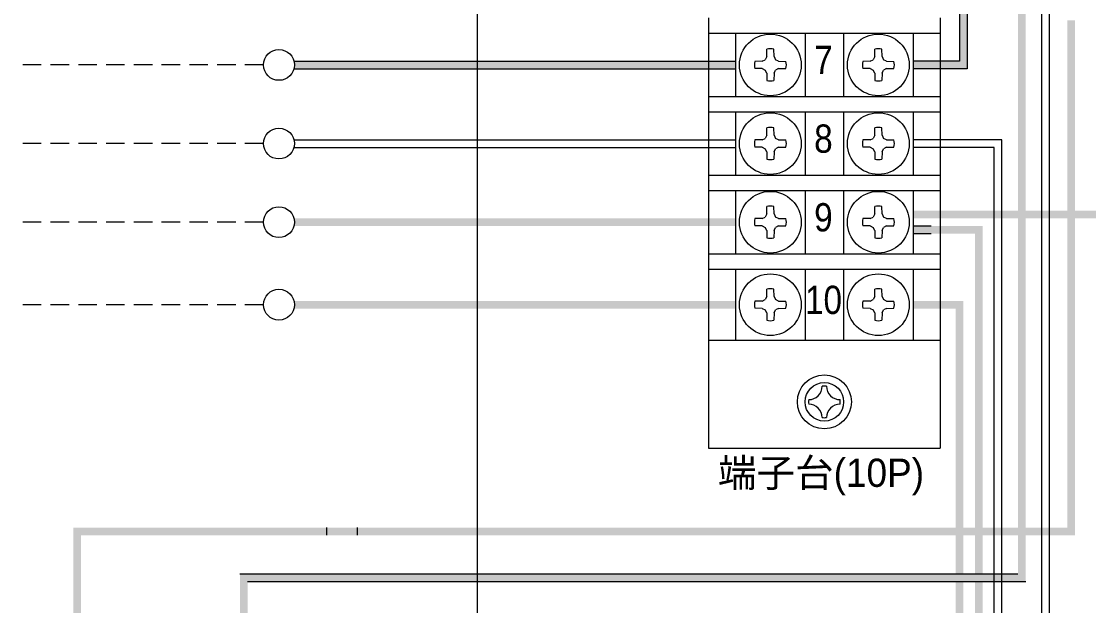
# Model space of a CAD drawing. Units: millimetres, scale not verified. Extents: x -1248 to 1240, y -219 to 343.
# Drawn here: x -297.9 to -159.5, y 53.7 to 129.5 of the extents above; entities that cross this region are included whole.
import ezdxf
from ezdxf.enums import TextEntityAlignment as Align

# ---------------------------------------------------------------- set-up
doc = ezdxf.new("R2010")
doc.units = ezdxf.units.MM
doc.header["$LTSCALE"] = 2
doc.linetypes.add('DASHED1', pattern=[1.8, 1.2, -0.6])
doc.layers.add('0-0', color=4, linetype='Continuous')
doc.styles.add('ＭＳ Ｐゴシック', font='')
doc.styles.get('ＭＳ Ｐゴシック').set_extended_font_data('MS PGothic')

msp = doc.modelspace()

# ---------------------------------------------------------------- linework, layer by layer
at = {"layer": '0-0', "color": 7}
for p, q in [((-238.785, 225.161), (-238.785, 15.161)), ((-208.785, 129.961), (-208.785, 74.161)), ((-178.785, 129.961), (-178.785, 74.161)), ((-262.553, 124.361), (-205.285, 124.361)), ((-262.553, 123.361), (-205.285, 123.361)), ((-176.285, 124.361), (-182.285, 124.361)), ((-262.553, 114.161), (-205.285, 114.161)), ((-262.553, 113.161), (-205.285, 113.161)), ((-208.785, 74.161), (-178.785, 74.161)), ((-258.285, 62.869), (-258.285, 63.869)), ((-254.285, 62.869), (-254.285, 63.869)), ((-269.543, 57.869), (-168.685, 57.869)), ((-268.543, 56.869), (-167.685, 56.869))]:
    msp.add_line(p, q, dxfattribs=at)
at = {"layer": '0-0'}
for p, q in [((-164.599, -10.053), (-164.599, 176.361)), ((-165.599, -10.05), (-165.599, 175.361)), ((-208.785, 127.961), (-178.785, 127.961)), ((-205.285, 127.961), (-205.285, 119.761)), ((-196.285, 127.961), (-196.285, 119.761)), ((-196.285, 127.961), (-196.285, 119.761)), ((-196.285, 127.961), (-196.285, 119.761)), ((-196.285, 127.961), (-196.285, 119.761)), ((-191.285, 127.961), (-191.285, 119.761)), ((-191.285, 127.961), (-191.285, 119.761)), ((-182.285, 127.961), (-182.285, 119.761)), ((-201.856, 124.338), (-201.451, 124.527)), ((-201.262, 124.932), (-201.451, 124.527)), ((-201.262, 124.932), (-201.248, 125.886)), ((-200.308, 124.932), (-200.322, 125.886)), ((-200.308, 124.932), (-200.119, 124.527)), ((-199.714, 124.338), (-200.119, 124.527)), ((-187.856, 124.338), (-187.451, 124.527)), ((-187.262, 124.932), (-187.451, 124.527)), ((-187.262, 124.932), (-187.248, 125.886)), ((-186.308, 124.932), (-186.322, 125.886)), ((-186.308, 124.932), (-186.119, 124.527)), ((-185.714, 124.338), (-186.119, 124.527)), ((-201.856, 124.338), (-202.81, 124.324)), ((-201.856, 123.384), (-202.81, 123.398)), ((-201.856, 123.384), (-201.451, 123.195)), ((-201.262, 122.79), (-201.451, 123.195)), ((-200.308, 122.79), (-200.119, 123.195)), ((-199.714, 123.384), (-200.119, 123.195)), ((-199.714, 124.338), (-198.76, 124.324)), ((-199.714, 123.384), (-198.76, 123.398)), ((-187.856, 124.338), (-188.81, 124.324)), ((-187.856, 123.384), (-188.81, 123.398)), ((-187.856, 123.384), (-187.451, 123.195)), ((-187.262, 122.79), (-187.451, 123.195)), ((-186.308, 122.79), (-186.119, 123.195)), ((-185.714, 123.384), (-186.119, 123.195)), ((-185.714, 124.338), (-184.76, 124.324)), ((-185.714, 123.384), (-184.76, 123.398)), ((-201.262, 122.79), (-201.248, 121.836)), ((-200.308, 122.79), (-200.322, 121.836)), ((-187.262, 122.79), (-187.248, 121.836)), ((-186.308, 122.79), (-186.322, 121.836)), ((-208.785, 119.761), (-178.785, 119.761)), ((-208.785, 117.761), (-178.785, 117.761)), ((-205.285, 117.761), (-205.285, 109.561)), ((-196.285, 117.761), (-196.285, 109.561)), ((-196.285, 117.761), (-196.285, 109.561)), ((-196.285, 117.761), (-196.285, 109.561)), ((-196.285, 117.761), (-196.285, 109.561)), ((-191.285, 117.761), (-191.285, 109.561)), ((-191.285, 117.761), (-191.285, 109.561)), ((-182.285, 117.761), (-182.285, 109.561)), ((-201.262, 114.732), (-201.248, 115.686)), ((-200.308, 114.732), (-200.322, 115.686)), ((-187.262, 114.732), (-187.248, 115.686)), ((-186.308, 114.732), (-186.322, 115.686)), ((-201.856, 114.138), (-202.81, 114.124)), ((-201.856, 114.138), (-201.451, 114.327)), ((-201.262, 114.732), (-201.451, 114.327)), ((-200.308, 114.732), (-200.119, 114.327)), ((-199.714, 114.138), (-200.119, 114.327)), ((-199.714, 114.138), (-198.76, 114.124)), ((-187.856, 114.138), (-188.81, 114.124)), ((-187.856, 114.138), (-187.451, 114.327)), ((-187.262, 114.732), (-187.451, 114.327)), ((-186.308, 114.732), (-186.119, 114.327)), ((-185.714, 114.138), (-186.119, 114.327)), ((-185.714, 114.138), (-184.76, 114.124)), ((-170.771, 114.161), (-182.285, 114.161)), ((-170.771, 30.869), (-170.771, 114.161)), ((-201.856, 113.184), (-202.81, 113.198)), ((-201.856, 113.184), (-201.451, 112.995)), ((-201.262, 112.59), (-201.451, 112.995)), ((-201.262, 112.59), (-201.248, 111.636)), ((-200.308, 112.59), (-200.322, 111.636)), ((-200.308, 112.59), (-200.119, 112.995)), ((-199.714, 113.184), (-200.119, 112.995)), ((-199.714, 113.184), (-198.76, 113.198)), ((-187.856, 113.184), (-188.81, 113.198)), ((-187.856, 113.184), (-187.451, 112.995)), ((-187.262, 112.59), (-187.451, 112.995)), ((-187.262, 112.59), (-187.248, 111.636)), ((-186.308, 112.59), (-186.322, 111.636)), ((-186.308, 112.59), (-186.119, 112.995)), ((-185.714, 113.184), (-186.119, 112.995)), ((-185.714, 113.184), (-184.76, 113.198)), ((-171.771, 113.161), (-182.285, 113.161)), ((-171.771, 31.869), (-171.771, 113.161)), ((-208.785, 109.561), (-178.785, 109.561)), ((-208.785, 107.561), (-178.785, 107.561)), ((-196.285, 107.561), (-196.285, 99.361)), ((-196.285, 107.561), (-196.285, 99.361)), ((-196.285, 107.561), (-196.285, 99.361)), ((-196.285, 107.561), (-196.285, 99.361)), ((-191.285, 107.561), (-191.285, 99.361)), ((-191.285, 107.561), (-191.285, 99.361)), ((-182.285, 107.561), (-182.285, 99.361)), ((-201.262, 104.532), (-201.248, 105.486)), ((-200.308, 104.532), (-200.322, 105.486)), ((-187.262, 104.532), (-187.248, 105.486)), ((-186.308, 104.532), (-186.322, 105.486)), ((-201.856, 103.938), (-202.81, 103.924)), ((-201.856, 103.938), (-201.451, 104.127)), ((-201.262, 104.532), (-201.451, 104.127)), ((-200.308, 104.532), (-200.119, 104.127)), ((-199.714, 103.938), (-200.119, 104.127)), ((-199.714, 103.938), (-198.76, 103.924)), ((-187.856, 103.938), (-188.81, 103.924)), ((-187.856, 103.938), (-187.451, 104.127)), ((-187.262, 104.532), (-187.451, 104.127)), ((-186.308, 104.532), (-186.119, 104.127)), ((-185.714, 103.938), (-186.119, 104.127)), ((-185.714, 103.938), (-184.76, 103.924)), ((-201.856, 102.984), (-202.81, 102.998)), ((-201.856, 102.984), (-201.451, 102.795)), ((-201.262, 102.39), (-201.451, 102.795)), ((-201.262, 102.39), (-201.248, 101.436)), ((-200.308, 102.39), (-200.322, 101.436)), ((-200.308, 102.39), (-200.119, 102.795)), ((-199.714, 102.984), (-200.119, 102.795)), ((-199.714, 102.984), (-198.76, 102.998)), ((-187.856, 102.984), (-188.81, 102.998)), ((-187.856, 102.984), (-187.451, 102.795)), ((-187.262, 102.39), (-187.451, 102.795)), ((-187.262, 102.39), (-187.248, 101.436)), ((-186.308, 102.39), (-186.322, 101.436)), ((-186.308, 102.39), (-186.119, 102.795)), ((-185.714, 102.984), (-186.119, 102.795)), ((-185.714, 102.984), (-184.76, 102.998)), ((-179.946, 102.961), (-182.285, 102.961)), ((-179.946, 101.961), (-182.285, 101.961)), ((-208.785, 99.361), (-178.785, 99.361)), ((-208.785, 97.361), (-178.785, 97.361)), ((-205.285, 97.361), (-205.285, 88.161)), ((-196.285, 97.361), (-196.285, 88.161)), ((-196.285, 97.361), (-196.285, 88.161)), ((-191.285, 97.361), (-191.285, 88.161)), ((-182.285, 97.361), (-182.285, 88.161)), ((-201.262, 93.832), (-201.248, 94.786)), ((-200.308, 93.832), (-200.322, 94.786)), ((-187.262, 93.832), (-187.248, 94.786)), ((-186.308, 93.832), (-186.322, 94.786)), ((-201.856, 93.238), (-202.81, 93.224)), ((-201.856, 93.238), (-201.451, 93.427)), ((-201.262, 93.832), (-201.451, 93.427)), ((-200.308, 93.832), (-200.119, 93.427)), ((-199.714, 93.238), (-200.119, 93.427)), ((-199.714, 93.238), (-198.76, 93.224)), ((-187.856, 93.238), (-188.81, 93.224)), ((-187.856, 93.238), (-187.451, 93.427)), ((-187.262, 93.832), (-187.451, 93.427)), ((-186.308, 93.832), (-186.119, 93.427)), ((-185.714, 93.238), (-186.119, 93.427)), ((-185.714, 93.238), (-184.76, 93.224)), ((-201.856, 92.284), (-202.81, 92.298)), ((-201.856, 92.284), (-201.451, 92.095)), ((-201.262, 91.69), (-201.451, 92.095)), ((-201.262, 91.69), (-201.248, 90.736)), ((-200.308, 91.69), (-200.322, 90.736)), ((-200.308, 91.69), (-200.119, 92.095)), ((-199.714, 92.284), (-200.119, 92.095)), ((-199.714, 92.284), (-198.76, 92.298)), ((-187.856, 92.284), (-188.81, 92.298)), ((-187.856, 92.284), (-187.451, 92.095)), ((-187.262, 91.69), (-187.451, 92.095)), ((-187.262, 91.69), (-187.248, 90.736)), ((-186.308, 91.69), (-186.322, 90.736)), ((-186.308, 91.69), (-186.119, 92.095)), ((-185.714, 92.284), (-186.119, 92.095)), ((-185.714, 92.284), (-184.76, 92.298)), ((-208.785, 88.161), (-178.785, 88.161))]:
    msp.add_line(p, q, dxfattribs=at)
at = {"layer": '0-0', "color": 7, "linetype": 'DASHED1'}
for p, q in [((-266.49, 123.861), (-325.588, 123.861)), ((-266.49, 113.661), (-320.588, 113.661)), ((-266.49, 103.461), (-315.588, 103.461)), ((-266.49, 92.761), (-310.588, 92.761))]:
    msp.add_line(p, q, dxfattribs=at)
at = {"layer": '0-0', "color": 7}
for points in [[(-175.285, 134.561), (-175.285, 123.361), (-182.285, 123.361)], [(-182.285, 133.561), (-176.285, 133.561), (-176.285, 124.361)]]:
    msp.add_lwpolyline(points, dxfattribs=at)
at = {"layer": '0-0'}
msp.add_lwpolyline([(-205.285, 107.561), (-205.285, 103.03), (-205.285, 99.361)], dxfattribs=at)
for centre, radius in [((-200.785, 123.861), 4), ((-186.785, 123.861), 4), ((-200.785, 113.661), 4), ((-186.785, 113.661), 4), ((-200.785, 103.461), 4), ((-186.785, 103.461), 4), ((-200.785, 92.761), 4), ((-186.785, 92.761), 4), ((-193.785, 80.161), 3.5), ((-193.785, 80.161), 2.5)]:
    msp.add_circle(centre, radius, dxfattribs=at)
at = {"layer": '0-0', "color": 7}
for centre in [(-264.49, 123.861), (-264.49, 113.661), (-264.49, 103.461), (-264.49, 92.761)]:
    msp.add_circle(centre, 2, dxfattribs=at)
at = {"layer": '0-0'}
for centre, radius, start, end in [((-200.785, 123.861), 2.077, 77.11888, 102.88113), ((-186.785, 123.861), 2.077, 77.11887, 102.88112), ((-200.785, 123.861), 2.077, 167.11888, 192.88113), ((-200.785, 123.861), 2.077, 347.11888, 12.88113), ((-186.785, 123.861), 2.077, 167.11887, 192.88112), ((-186.785, 123.861), 2.077, 347.11887, 12.88112), ((-200.785, 123.861), 2.077, 257.11888, 282.88113), ((-186.785, 123.861), 2.077, 257.11887, 282.88112), ((-200.785, 113.661), 2.077, 77.11888, 102.88113), ((-186.785, 113.661), 2.077, 77.11887, 102.88112), ((-200.785, 113.661), 2.077, 167.11888, 192.88113), ((-200.785, 113.661), 2.077, 347.11888, 12.88113), ((-186.785, 113.661), 2.077, 167.11887, 192.88112), ((-186.785, 113.661), 2.077, 347.11887, 12.88112), ((-200.785, 113.661), 2.077, 257.11888, 282.88113), ((-186.785, 113.661), 2.077, 257.11887, 282.88112), ((-200.785, 103.461), 2.077, 77.11888, 102.88113), ((-186.785, 103.461), 2.077, 77.11887, 102.88112), ((-200.785, 103.461), 2.077, 167.11888, 192.88113), ((-200.785, 103.461), 2.077, 347.11888, 12.88113), ((-186.785, 103.461), 2.077, 167.11887, 192.88112), ((-186.785, 103.461), 2.077, 347.11887, 12.88112), ((-200.785, 103.461), 2.077, 257.11888, 282.88113), ((-186.785, 103.461), 2.077, 257.11887, 282.88112), ((-200.785, 92.761), 2.077, 77.11888, 102.88113), ((-186.785, 92.761), 2.077, 77.11887, 102.88112), ((-200.785, 92.761), 2.077, 167.11888, 192.88113), ((-200.785, 92.761), 2.077, 347.11888, 12.88113), ((-186.785, 92.761), 2.077, 167.11887, 192.88112), ((-186.785, 92.761), 2.077, 347.11887, 12.88112), ((-200.785, 92.761), 2.077, 257.11888, 282.88113), ((-186.785, 92.761), 2.077, 257.11887, 282.88112), ((-195.815, 82.191), 1.742, 269.99869, 0.0013), ((-193.785, 80.161), 2.05, 90, 98.06195), ((-193.785, 80.161), 2.05, 81.93803, 89.99998), ((-191.755, 82.191), 1.742, 179.99869, 270.0013), ((-193.785, 80.161), 2.05, 171.93803, 180), ((-193.785, 80.161), 2.05, 0, 8.06195), ((-193.785, 80.161), 2.05, 180, 188.06195), ((-195.815, 78.131), 1.742, 359.99869, 90.0013), ((-191.755, 78.131), 1.742, 89.99869, 180.0013), ((-193.785, 80.161), 2.05, 351.93803, 0), ((-193.785, 80.161), 2.05, 261.93803, 270), ((-193.785, 80.161), 2.05, 270, 278.06195)]:
    msp.add_arc(centre, radius, start, end, dxfattribs=at)
at = {"layer": '0-0', "color": 7}
for points in [[(-167.685, 143.761), (-168.685, 142.761), (-167.685, 56.869), (-168.685, 57.869)], [(-262.553, 124.361), (-262.553, 123.361), (-205.285, 124.361), (-205.285, 123.361)], [(-182.285, 104.961), (-182.285, 103.961), (-147.106, 103.961)], [(-146.106, 104.961), (-182.285, 104.961), (-147.106, 103.961)], [(-269.543, 57.869), (-268.543, 57.869), (-269.543, -7.643), (-268.543, -7.643)], [(-168.685, 57.869), (-167.685, 56.869), (-268.543, 57.869), (-268.543, 56.869)]]:
    msp.add_solid(points, dxfattribs=at)
at = {"layer": '0-0', "color": 254}
for points in [[(-175.285, 134.561), (-176.285, 133.561), (-176.285, 124.361)], [(-176.285, 124.361), (-175.285, 123.361), (-175.285, 134.561)], [(-182.285, 124.361), (-182.285, 123.361), (-175.285, 123.361)], [(-176.285, 124.361), (-182.285, 124.361), (-175.285, 123.361)]]:
    msp.add_solid(points, dxfattribs=at)
at = {"layer": '0-0', "color": 2}
for points in [[(-162.285, 125.661), (-161.285, 125.661), (-162.285, 129.661), (-161.285, 129.661)], [(-162.285, 117.661), (-161.285, 117.661), (-162.285, 121.661), (-161.285, 121.661)], [(-162.285, 109.661), (-161.285, 109.661), (-162.285, 113.661), (-161.285, 113.661)], [(-162.285, 101.661), (-161.285, 101.661), (-162.285, 105.661), (-161.285, 105.661)], [(-162.285, 93.661), (-161.285, 93.661), (-162.285, 97.661), (-161.285, 97.661)], [(-162.285, 85.661), (-161.285, 85.661), (-162.285, 89.661), (-161.285, 89.661)], [(-162.285, 77.661), (-161.285, 77.661), (-162.285, 81.661), (-161.285, 81.661)], [(-162.285, 69.661), (-161.285, 69.661), (-162.285, 73.661), (-161.285, 73.661)], [(-161.285, 65.661), (-162.285, 65.661), (-161.285, 62.869), (-162.285, 62.869)], [(-290.129, 63.869), (-290.129, 62.869), (-286.285, 63.869), (-286.285, 62.869)], [(-282.285, 63.869), (-282.285, 62.869), (-278.285, 63.869), (-278.285, 62.869)], [(-274.285, 63.869), (-274.285, 62.869), (-270.285, 63.869), (-270.285, 62.869)], [(-266.285, 63.869), (-266.285, 62.869), (-262.285, 63.869), (-262.285, 62.869)], [(-258.285, 63.869), (-258.285, 62.869), (-254.285, 63.869), (-254.285, 62.869)], [(-250.285, 63.869), (-250.285, 62.869), (-246.285, 63.869), (-246.285, 62.869)], [(-242.285, 63.869), (-242.285, 62.869), (-238.285, 63.869), (-238.285, 62.869)], [(-234.285, 63.869), (-234.285, 62.869), (-230.285, 63.869), (-230.285, 62.869)], [(-226.285, 63.869), (-226.285, 62.869), (-222.285, 63.869), (-222.285, 62.869)], [(-218.285, 63.869), (-218.285, 62.869), (-214.285, 63.869), (-214.285, 62.869)], [(-210.285, 63.869), (-210.285, 62.869), (-206.285, 63.869), (-206.285, 62.869)], [(-202.285, 63.869), (-202.285, 62.869), (-198.285, 63.869), (-198.285, 62.869)], [(-194.285, 63.869), (-194.285, 62.869), (-190.285, 63.869), (-190.285, 62.869)], [(-186.285, 63.869), (-186.285, 62.869), (-182.285, 63.869), (-182.285, 62.869)], [(-178.285, 63.869), (-178.285, 62.869), (-174.285, 63.869), (-174.285, 62.869)], [(-170.285, 63.869), (-170.285, 62.869), (-166.285, 63.869), (-166.285, 62.869)], [(-291.129, 55.869), (-290.129, 55.869), (-291.129, 59.869), (-290.129, 59.869)]]:
    msp.add_solid(points, dxfattribs=at)
at = {"layer": '0-0', "color": 3}
for points in [[(-161.285, 125.661), (-162.285, 125.661), (-161.285, 121.661), (-162.285, 121.661)], [(-161.285, 117.661), (-162.285, 117.661), (-161.285, 113.661), (-162.285, 113.661)], [(-161.285, 109.661), (-162.285, 109.661), (-161.285, 105.661), (-162.285, 105.661)], [(-161.285, 101.661), (-162.285, 101.661), (-161.285, 97.661), (-162.285, 97.661)], [(-262.553, 93.261), (-262.553, 92.261), (-205.285, 93.261), (-205.285, 92.261)], [(-175.78, 93.261), (-182.285, 93.261), (-182.285, 92.261)], [(-175.78, 93.261), (-182.285, 92.261), (-176.78, 92.261)], [(-176.78, 39.869), (-175.78, 38.869), (-175.78, 93.261)], [(-175.78, 93.261), (-176.78, 92.261), (-176.78, 39.869)], [(-161.285, 93.661), (-162.285, 93.661), (-161.285, 89.661), (-162.285, 89.661)], [(-161.285, 85.661), (-162.285, 85.661), (-161.285, 81.661), (-162.285, 81.661)], [(-161.285, 77.661), (-162.285, 77.661), (-161.285, 73.661), (-162.285, 73.661)], [(-161.285, 69.661), (-162.285, 69.661), (-161.285, 65.661), (-162.285, 65.661)], [(-291.129, 59.869), (-290.129, 59.869), (-291.129, 63.869), (-290.129, 63.869)], [(-286.285, 63.869), (-286.285, 62.869), (-282.285, 63.869), (-282.285, 62.869)], [(-278.285, 63.869), (-278.285, 62.869), (-274.285, 63.869), (-274.285, 62.869)], [(-270.285, 63.869), (-270.285, 62.869), (-266.285, 63.869), (-266.285, 62.869)], [(-262.285, 63.869), (-262.285, 62.869), (-258.285, 63.869), (-258.285, 62.869)], [(-254.285, 63.869), (-254.285, 62.869), (-250.285, 63.869), (-250.285, 62.869)], [(-246.285, 63.869), (-246.285, 62.869), (-242.285, 63.869), (-242.285, 62.869)], [(-238.285, 63.869), (-238.285, 62.869), (-234.285, 63.869), (-234.285, 62.869)], [(-230.285, 63.869), (-230.285, 62.869), (-226.285, 63.869), (-226.285, 62.869)], [(-222.285, 63.869), (-222.285, 62.869), (-218.285, 63.869), (-218.285, 62.869)], [(-214.285, 63.869), (-214.285, 62.869), (-210.285, 63.869), (-210.285, 62.869)], [(-206.285, 63.869), (-206.285, 62.869), (-202.285, 63.869), (-202.285, 62.869)], [(-198.285, 63.869), (-198.285, 62.869), (-194.285, 63.869), (-194.285, 62.869)], [(-190.285, 63.869), (-190.285, 62.869), (-186.285, 63.869), (-186.285, 62.869)], [(-182.285, 63.869), (-182.285, 62.869), (-178.285, 63.869), (-178.285, 62.869)], [(-174.285, 63.869), (-174.285, 62.869), (-170.285, 63.869), (-170.285, 62.869)], [(-166.285, 63.869), (-166.285, 62.869), (-162.285, 63.869), (-162.285, 62.869)], [(-291.129, 51.869), (-290.129, 51.869), (-291.129, 55.869), (-290.129, 55.869)]]:
    msp.add_solid(points, dxfattribs=at)
at = {"layer": '0-0', "color": 1}
for points in [[(-262.553, 103.961), (-262.553, 102.961), (-205.285, 103.961), (-205.285, 102.961)], [(-173.276, 102.961), (-182.285, 102.961), (-182.285, 101.961)], [(-173.276, 102.961), (-182.285, 101.961), (-174.276, 101.961)], [(-174.276, 35.869), (-173.276, 34.869), (-173.276, 102.961)], [(-173.276, 102.961), (-174.276, 101.961), (-174.276, 35.869)]]:
    msp.add_solid(points, dxfattribs=at)

# ---------------------------------------------------------------- texts
at = {"layer": '0-0', "style": 'ＭＳ Ｐゴシック', "width": 0.9}
for s, p in [('7', (-195.108, 121.569)), ('8', (-195.108, 111.369)), ('9', (-195.108, 101.169)), ('10', (-196.297, 90.458))]:
    msp.add_text(s, height=3.666, dxfattribs=at).set_placement(p, align=Align.BOTTOM_LEFT)
at = {"layer": '0-0', "style": 'ＭＳ Ｐゴシック'}
msp.add_text('端子台(10P)', height=3.666, dxfattribs=at).set_placement((-207.586, 68.035), align=Align.BOTTOM_LEFT)

doc.saveas('drawing.dxf')
